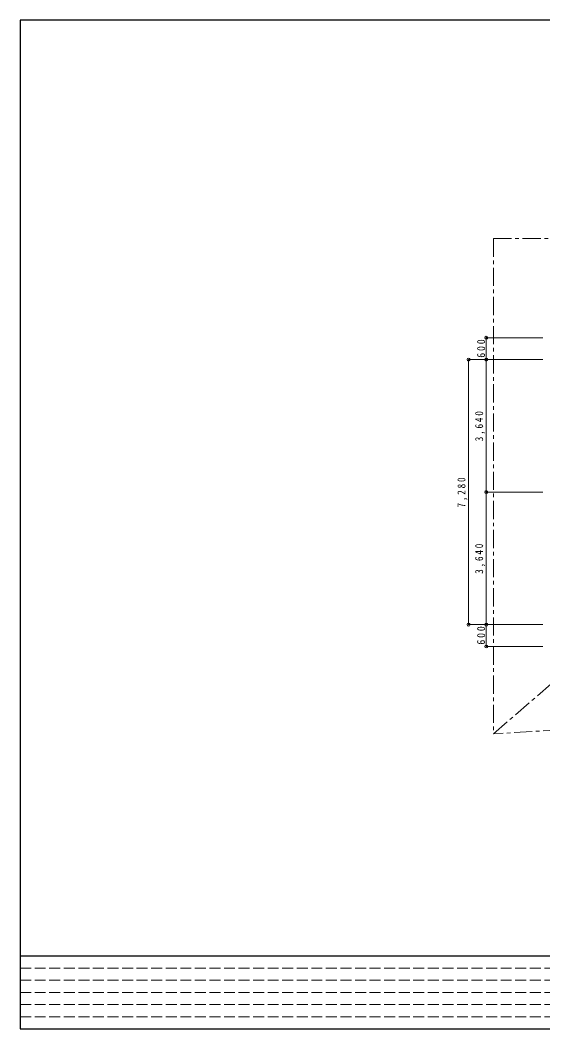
# Model space of a CAD drawing. Units: millimetres at full size, sheet at 1:100. Extents: x -20000 to 20000, y -13850 to 13850.
# Drawn here: x -20000 to -5642, y -13850 to 13850 of the extents above; entities that cross this region are included whole.
import ezdxf

# ---------------------------------------------------------------- set-up
doc = ezdxf.new("R2010")
doc.units = ezdxf.units.MM
doc.header["$LTSCALE"] = 100
doc.header["$PDMODE"] = 32
doc.header["$PDSIZE"] = 80
for name, pattern in [('CHAIN1', [8, 5, -1, 1, -1]), ('CHAIN2', [12, 9, -1, 1, -1]), ('DASHED3', [4, 3, -1])]:
    doc.linetypes.add(name, pattern=pattern)
for name, color, linetype, lineweight in [('0-0_基準線', 1, 'CHAIN2', 9), ('0-D_寸法', 4, 'Continuous', 9), ('F-1_図枠', 7, 'Continuous', 25)]:
    doc.layers.add(name, color=color, linetype=linetype, lineweight=lineweight)
doc.styles.add('ＭＳ ゴシック', font='')
doc.styles.get('ＭＳ ゴシック').set_extended_font_data('MS Gothic')

msp = doc.modelspace()

# ---------------------------------------------------------------- linework, layer by layer
at = {"layer": '0-0_基準線', "linetype": 'CHAIN1'}
msp.add_line((-7000, 7850), (8740, 7850), dxfattribs=at)
msp.add_lwpolyline([(-7000, 7850), (-7000, -5750), (8738.8, 7848.9), (9239.3, -4751.1), (-7000, -5750)], dxfattribs=at)
at = {"layer": '0-D_寸法'}
for p, q in [((-7196.8, 4530), (-7196.8, 5130)), ((-7196.8, 5130), (-5645, 5130)), ((-7682.4, 4530), (-7182.4, 4530)), ((-7682.4, -2750), (-7682.4, 4530)), ((-7196.8, 890), (-7196.8, 4530)), ((-7196.8, 4530), (-5645, 4530)), ((-7196.8, -2750), (-7196.8, 890)), ((-7196.8, 890), (-5645, 890)), ((-7682.4, -2750), (-7182.4, -2750)), ((-7196.8, -3350), (-7196.8, -2750)), ((-7196.8, -2750), (-5645, -2750)), ((-7196.8, -3350), (-5645, -3350))]:
    msp.add_line(p, q, dxfattribs=at)
for p in [(-7196.8, 5130), (-7682.4, 4530), (-7196.8, 4530), (-7196.8, 890), (-7682.4, -2750), (-7196.8, -2750), (-7196.8, -3350)]:
    msp.add_point(p, dxfattribs=at)
at = {"layer": 'F-1_図枠'}
for p, q in [((-20000, 13850), (-20000, -13850)), ((-20000, -11850), (20000, -11850)), ((-20000, -13850), (20000, -13850))]:
    msp.add_line(p, q, dxfattribs=at)
at = {"layer": 'F-1_図枠', "color": 4, "linetype": 'DASHED3', "lineweight": 9}
for p, q in [((-20000, -12183.3), (-4000, -12183.3)), ((-20000, -12516.7), (-4000, -12516.7)), ((-20000, -12850), (-4000, -12850)), ((-20000, -13183.3), (-4000, -13183.3)), ((-20000, -13516.7), (-4000, -13516.7))]:
    msp.add_line(p, q, dxfattribs=at)
at = {"layer": 'F-1_図枠'}
msp.add_lwpolyline([(20000, -13850), (20000, 13850), (-20000, 13850)], dxfattribs=at)

# ---------------------------------------------------------------- texts
at = {"layer": '0-D_寸法', "color": 7, "char_height": 219.9, "attachment_point": 7, "rotation": 90, "style": 'ＭＳ ゴシック'}
for s, insert in [('\\T1.38;\\W0.9;600', (-7226.8, 4580)), ('\\T1.38;\\W0.85;3,640', (-7226.8, 2285)), ('\\T1.38;\\W0.85;7,280', (-7712.4, 465)), ('\\T1.38;\\W0.85;3,640', (-7226.8, -1355)), ('\\T1.38;\\W0.9;600', (-7226.8, -3300))]:
    msp.add_mtext(s, dxfattribs=dict(at, insert=insert))

doc.saveas('drawing.dxf')
